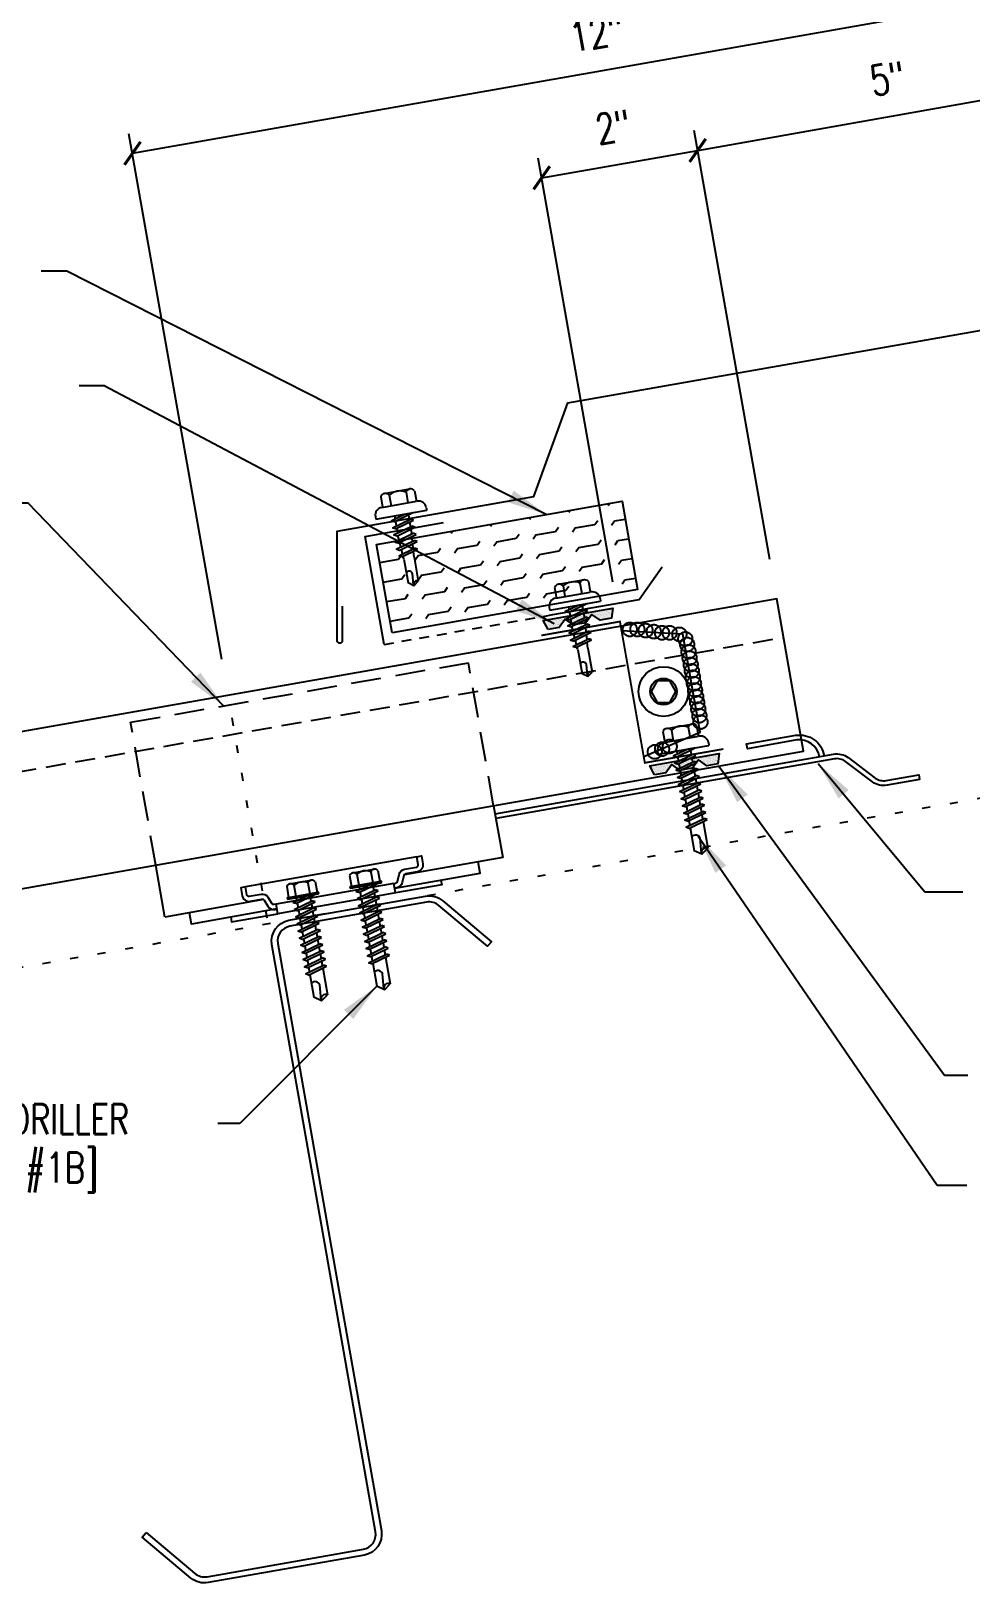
# Model space of a CAD drawing. Header units: inches. Extents: x -1 to 189, y 13 to 99.
# Drawn here: x 8.44 to 20.23, y 13.37 to 32.83 of the extents above; entities that cross this region are included whole.
import ezdxf

# ---------------------------------------------------------------- set-up
doc = ezdxf.new("R2010")
doc.units = ezdxf.units.IN
doc.header["$MEASUREMENT"] = 0
for name, pattern in [('CENTER2', [1.125, 0.75, -0.125, 0.125, -0.125]), ('DASH2', [0.1875, 0.125, -0.0625]), ('DOT', [0.25, 0, -0.25]), ('HIDDEN2', [0.1875, 0.125, -0.0625])]:
    doc.linetypes.add(name, pattern=pattern)
for name, color, linetype in [('clip', 5, 'Continuous'), ('CLO', 3, 'Continuous'), ('DIM', 2, 'Continuous'), ('FASTENER', 9, 'Continuous'), ('PANEL', 11, 'Continuous'), ('PURLIN', 1, 'Continuous'), ('SEALANT', 253, 'CENTER2'), ('STLA', 12, 'Continuous'), ('TAPE', 8, 'Continuous'), ('TEXT', 2, 'Continuous'), ('THERMAL', 251, 'Continuous'), ('TRIM', 6, 'Continuous')]:
    doc.layers.add(name, color=color, linetype=linetype)
doc.styles.add('TEXT1', font='ROMANS.shx', dxfattribs={"width": 0.75, "height": 0.375})
doc.dimstyles.new('DETAIL', dxfattribs={"dimscale": 4, "dimtxt": 0.375, "dimasz": 0.0625, "dimexe": 0.0625, "dimexo": 0.125, "dimgap": 0.0625, "dimtad": 1, "dimdec": 4, "dimzin": 3, "dimdsep": 46, "dimlunit": 4, "dimtxsty": 'TEXT1', "dimblk": 'ARCHTICK', "dimcen": 0.0625, "dimclrd": 7, "dimclre": 7, "dimclrt": 2, "dimadec": 0, "dimazin": 0, "dimtfac": 0.59375, "dimtdec": 4, "dimtmove": 0, "dimatfit": 3, "dimfxl": 0, "dimfrac": 2, "dimtolj": 1, "dimtzin": 3, "dimarcsym": 0})
doc.dimstyles.new('DETAIL$7', dxfattribs={"dimscale": 4, "dimtxt": 0.375, "dimasz": 0.125, "dimexe": 0.0625, "dimexo": 0.125, "dimgap": 0.0625, "dimtad": 1, "dimdec": 4, "dimzin": 3, "dimdsep": 46, "dimlunit": 4, "dimtxsty": 'TEXT1', "dimblk": 'ARCHTICK', "dimcen": 0.0625, "dimclrd": 7, "dimclre": 7, "dimclrt": 2, "dimadec": 0, "dimazin": 0, "dimtfac": 0.59375, "dimtdec": 4, "dimtmove": 0, "dimatfit": 3, "dimfxl": 0, "dimfrac": 2, "dimtolj": 1, "dimtzin": 3, "dimarcsym": 0})

# ---------------------------------------------------------------- blocks, each defined once
blk = doc.blocks.new('_ArchTick')
at = {"color": 0, "linetype": 'ByBlock', "const_width": 0.15}
blk.add_lwpolyline([(-0.5, -0.5), (0.5, 0.5)], dxfattribs=at)
blk = doc.blocks.new('*D17')
at = {"layer": 'DEFPOINTS', "color": 0}
for p in [(21.516, 33.376), (10.919, 24.457), (23.162, 24.046)]:
    blk.add_point(p, dxfattribs=at)
at = {"layer": 'DIM', "color": 7, "lineweight": -2}
for p, q in [((23.075, 24.538), (21.473, 33.622)), ((9.713, 31.295), (21.516, 33.376)), ((10.832, 24.949), (9.669, 31.541))]:
    blk.add_line(p, q, dxfattribs=at)
at = {"layer": 'DIM', "color": 7, "lineweight": -2, "xscale": 0.25, "yscale": 0.25, "zscale": 0.25}
for p, rotation in [((21.516, 33.376), 10), ((9.713, 31.295), 190)]:
    blk.add_blockref('_ArchTick', p, dxfattribs=dict(at, rotation=rotation))
at = {"layer": 'DIM', "color": 2, "insert": (15.532, 32.802), "char_height": 0.375, "attachment_point": 5, "rotation": 10, "style": 'TEXT1'}
blk.add_mtext('\\A1;12"', dxfattribs=at)
blk = doc.blocks.new('*D18')
at = {"layer": 'DEFPOINTS', "color": 0}
for p in [(21.724, 32.201), (17.791, 25.711), (23.162, 24.046)]:
    blk.add_point(p, dxfattribs=at)
at = {"layer": 'DIM', "color": 7, "lineweight": -2}
for p, q in [((23.075, 24.538), (21.68, 32.447)), ((16.8, 31.332), (21.724, 32.201)), ((17.704, 26.203), (16.756, 31.579))]:
    blk.add_line(p, q, dxfattribs=at)
at = {"layer": 'DIM', "color": 7, "lineweight": -2, "xscale": 0.25, "yscale": 0.25, "zscale": 0.25}
for p, rotation in [((21.724, 32.201), 10), ((16.8, 31.332), 190)]:
    blk.add_blockref('_ArchTick', p, dxfattribs=dict(at, rotation=rotation))
at = {"layer": 'DIM', "color": 2, "insert": (19.18, 32.233), "char_height": 0.375, "attachment_point": 5, "rotation": 10, "style": 'TEXT1'}
blk.add_mtext('\\A1;5"', dxfattribs=at)
blk = doc.blocks.new('*X7')
at = {"color": 0}
for p, q in [((-0.434, 0.135), (-0.434, 0.135)), ((-0.434, 0.123), (-0.434, 0.123)), ((-0.422, 0.141), (-0.422, 0.141)), ((-0.422, 0.129), (-0.422, 0.129)), ((-0.422, 0.117), (-0.422, 0.117)), ((-0.422, 0.105), (-0.422, 0.105)), ((-0.422, 0.094), (-0.422, 0.094)), ((-0.422, 0.082), (-0.422, 0.082)), ((-0.41, 0.135), (-0.41, 0.135)), ((-0.41, 0.123), (-0.41, 0.123)), ((-0.41, 0.111), (-0.41, 0.111)), ((-0.41, 0.1), (-0.41, 0.1)), ((-0.41, 0.088), (-0.41, 0.088)), ((-0.41, 0.076), (-0.41, 0.076)), ((-0.41, 0.064), (-0.41, 0.064)), ((-0.41, 0.053), (-0.41, 0.053)), ((-0.41, 0.041), (-0.41, 0.041)), ((-0.398, 0.141), (-0.398, 0.141)), ((-0.398, 0.129), (-0.398, 0.129)), ((-0.398, 0.117), (-0.398, 0.117)), ((-0.398, 0.105), (-0.398, 0.105)), ((-0.398, 0.094), (-0.398, 0.094)), ((-0.398, 0.082), (-0.398, 0.082)), ((-0.398, 0.07), (-0.398, 0.07)), ((-0.398, 0.059), (-0.398, 0.059)), ((-0.398, 0.047), (-0.398, 0.047)), ((-0.398, 0.035), (-0.398, 0.035)), ((-0.398, 0.023), (-0.398, 0.023)), ((-0.387, 0.135), (-0.387, 0.135)), ((-0.387, 0.123), (-0.387, 0.123)), ((-0.387, 0.111), (-0.387, 0.111)), ((-0.387, 0.1), (-0.387, 0.1)), ((-0.387, 0.088), (-0.387, 0.088)), ((-0.387, 0.076), (-0.387, 0.076)), ((-0.387, 0.064), (-0.387, 0.064)), ((-0.387, 0.053), (-0.387, 0.053)), ((-0.387, 0.041), (-0.387, 0.041)), ((-0.387, 0.029), (-0.387, 0.029)), ((-0.375, 0.141), (-0.375, 0.141)), ((-0.375, 0.129), (-0.375, 0.129)), ((-0.375, 0.117), (-0.375, 0.117)), ((-0.375, 0.105), (-0.375, 0.105)), ((-0.375, 0.094), (-0.375, 0.094)), ((-0.375, 0.082), (-0.375, 0.082)), ((-0.375, 0.07), (-0.375, 0.07)), ((-0.375, 0.059), (-0.375, 0.059)), ((-0.375, 0.047), (-0.375, 0.047)), ((-0.375, 0.035), (-0.375, 0.035)), ((-0.375, 0.023), (-0.375, 0.023)), ((-0.363, 0.135), (-0.363, 0.135)), ((-0.363, 0.123), (-0.363, 0.123)), ((-0.363, 0.111), (-0.363, 0.111)), ((-0.363, 0.1), (-0.363, 0.1)), ((-0.363, 0.088), (-0.363, 0.088)), ((-0.363, 0.076), (-0.363, 0.076)), ((-0.363, 0.064), (-0.363, 0.064)), ((-0.363, 0.053), (-0.363, 0.053)), ((-0.363, 0.041), (-0.363, 0.041)), ((-0.363, 0.029), (-0.363, 0.029)), ((-0.352, 0.141), (-0.352, 0.141)), ((-0.352, 0.129), (-0.352, 0.129)), ((-0.352, 0.117), (-0.352, 0.117)), ((-0.352, 0.105), (-0.352, 0.105)), ((-0.352, 0.094), (-0.352, 0.094)), ((-0.352, 0.082), (-0.352, 0.082)), ((-0.352, 0.07), (-0.352, 0.07)), ((-0.352, 0.059), (-0.352, 0.059)), ((-0.352, 0.047), (-0.352, 0.047)), ((-0.352, 0.035), (-0.352, 0.035)), ((-0.352, 0.023), (-0.352, 0.023)), ((-0.34, 0.135), (-0.34, 0.135)), ((-0.34, 0.123), (-0.34, 0.123)), ((-0.34, 0.111), (-0.34, 0.111)), ((-0.34, 0.1), (-0.34, 0.1)), ((-0.34, 0.088), (-0.34, 0.088)), ((-0.34, 0.076), (-0.34, 0.076)), ((-0.34, 0.064), (-0.34, 0.064)), ((-0.34, 0.053), (-0.34, 0.053)), ((-0.34, 0.041), (-0.34, 0.041)), ((-0.34, 0.029), (-0.34, 0.029)), ((-0.328, 0.141), (-0.328, 0.141)), ((-0.328, 0.129), (-0.328, 0.129)), ((-0.328, 0.117), (-0.328, 0.117)), ((-0.328, 0.105), (-0.328, 0.105)), ((-0.328, 0.094), (-0.328, 0.094)), ((-0.328, 0.082), (-0.328, 0.082)), ((-0.328, 0.07), (-0.328, 0.07)), ((-0.328, 0.059), (-0.328, 0.059)), ((-0.328, 0.047), (-0.328, 0.047)), ((-0.328, 0.035), (-0.328, 0.035)), ((-0.328, 0.023), (-0.328, 0.023)), ((-0.316, 0.135), (-0.316, 0.135)), ((-0.316, 0.123), (-0.316, 0.123)), ((-0.316, 0.111), (-0.316, 0.111)), ((-0.316, 0.1), (-0.316, 0.1)), ((-0.316, 0.088), (-0.316, 0.088)), ((-0.316, 0.076), (-0.316, 0.076)), ((-0.316, 0.064), (-0.316, 0.064)), ((-0.316, 0.053), (-0.316, 0.053)), ((-0.316, 0.041), (-0.316, 0.041)), ((-0.316, 0.029), (-0.316, 0.029)), ((-0.305, 0.141), (-0.305, 0.141)), ((-0.305, 0.129), (-0.305, 0.129)), ((-0.305, 0.117), (-0.305, 0.117)), ((-0.305, 0.105), (-0.305, 0.105)), ((-0.305, 0.094), (-0.305, 0.094)), ((-0.305, 0.082), (-0.305, 0.082)), ((-0.305, 0.07), (-0.305, 0.07)), ((-0.305, 0.059), (-0.305, 0.059)), ((-0.305, 0.047), (-0.305, 0.047)), ((-0.305, 0.035), (-0.305, 0.035)), ((-0.305, 0.023), (-0.305, 0.023)), ((-0.293, 0.135), (-0.293, 0.135)), ((-0.293, 0.123), (-0.293, 0.123)), ((-0.293, 0.111), (-0.293, 0.111)), ((-0.293, 0.1), (-0.293, 0.1)), ((-0.293, 0.088), (-0.293, 0.088)), ((-0.293, 0.076), (-0.293, 0.076)), ((-0.293, 0.064), (-0.293, 0.064)), ((-0.293, 0.053), (-0.293, 0.053)), ((-0.293, 0.041), (-0.293, 0.041)), ((-0.293, 0.029), (-0.293, 0.029)), ((-0.281, 0.141), (-0.281, 0.141)), ((-0.281, 0.129), (-0.281, 0.129)), ((-0.281, 0.117), (-0.281, 0.117)), ((-0.281, 0.105), (-0.281, 0.105)), ((-0.281, 0.094), (-0.281, 0.094)), ((-0.281, 0.082), (-0.281, 0.082)), ((-0.281, 0.07), (-0.281, 0.07)), ((-0.281, 0.059), (-0.281, 0.059)), ((-0.281, 0.047), (-0.281, 0.047)), ((-0.281, 0.035), (-0.281, 0.035)), ((-0.281, 0.023), (-0.281, 0.023)), ((-0.27, 0.135), (-0.27, 0.135)), ((-0.27, 0.123), (-0.27, 0.123)), ((-0.27, 0.111), (-0.27, 0.111)), ((-0.27, 0.1), (-0.27, 0.1)), ((-0.27, 0.088), (-0.27, 0.088)), ((-0.27, 0.076), (-0.27, 0.076)), ((-0.27, 0.064), (-0.27, 0.064)), ((-0.27, 0.053), (-0.27, 0.053)), ((-0.27, 0.041), (-0.27, 0.041)), ((-0.27, 0.029), (-0.27, 0.029)), ((-0.258, 0.141), (-0.258, 0.141)), ((-0.258, 0.129), (-0.258, 0.129)), ((-0.258, 0.117), (-0.258, 0.117)), ((-0.258, 0.105), (-0.258, 0.105)), ((-0.258, 0.094), (-0.258, 0.094)), ((-0.258, 0.082), (-0.258, 0.082)), ((-0.258, 0.07), (-0.258, 0.07)), ((-0.258, 0.059), (-0.258, 0.059)), ((-0.258, 0.047), (-0.258, 0.047)), ((-0.258, 0.035), (-0.258, 0.035)), ((-0.258, 0.023), (-0.258, 0.023)), ((-0.246, 0.135), (-0.246, 0.135)), ((-0.246, 0.123), (-0.246, 0.123)), ((-0.246, 0.111), (-0.246, 0.111)), ((-0.246, 0.1), (-0.246, 0.1)), ((-0.246, 0.088), (-0.246, 0.088)), ((-0.246, 0.076), (-0.246, 0.076)), ((-0.246, 0.064), (-0.246, 0.064)), ((-0.246, 0.053), (-0.246, 0.053)), ((-0.246, 0.041), (-0.246, 0.041)), ((-0.234, 0.141), (-0.234, 0.141)), ((-0.234, 0.129), (-0.234, 0.129)), ((-0.234, 0.117), (-0.234, 0.117)), ((-0.234, 0.105), (-0.234, 0.105)), ((-0.234, 0.094), (-0.234, 0.094)), ((-0.234, 0.082), (-0.234, 0.082)), ((-0.234, 0.07), (-0.234, 0.07)), ((-0.234, 0.059), (-0.234, 0.059)), ((-0.234, 0.047), (-0.234, 0.047)), ((-0.223, 0.135), (-0.223, 0.135)), ((-0.223, 0.123), (-0.223, 0.123)), ((-0.223, 0.111), (-0.223, 0.111)), ((-0.223, 0.1), (-0.223, 0.1)), ((-0.223, 0.088), (-0.223, 0.088)), ((-0.223, 0.076), (-0.223, 0.076)), ((-0.223, 0.064), (-0.223, 0.064)), ((-0.211, 0.141), (-0.211, 0.141)), ((-0.211, 0.129), (-0.211, 0.129)), ((-0.211, 0.117), (-0.211, 0.117)), ((-0.211, 0.105), (-0.211, 0.105)), ((-0.211, 0.094), (-0.211, 0.094)), ((-0.211, 0.082), (-0.211, 0.082)), ((-0.211, 0.07), (-0.211, 0.07)), ((-0.199, 0.135), (-0.199, 0.135)), ((-0.199, 0.123), (-0.199, 0.123)), ((-0.199, 0.111), (-0.199, 0.111)), ((-0.199, 0.1), (-0.199, 0.1)), ((-0.199, 0.088), (-0.199, 0.088)), ((-0.188, 0.141), (-0.188, 0.141)), ((-0.188, 0.129), (-0.188, 0.129)), ((-0.188, 0.117), (-0.188, 0.117)), ((-0.188, 0.105), (-0.188, 0.105)), ((-0.188, 0.094), (-0.188, 0.094)), ((-0.176, 0.135), (-0.176, 0.135)), ((-0.176, 0.123), (-0.176, 0.123)), ((-0.176, 0.111), (-0.176, 0.111)), ((-0.164, 0.141), (-0.164, 0.141)), ((-0.164, 0.129), (-0.164, 0.129)), ((-0.164, 0.117), (-0.164, 0.117)), ((-0.164, 0.105), (-0.164, 0.105)), ((-0.152, 0.135), (-0.152, 0.135)), ((-0.152, 0.123), (-0.152, 0.123)), ((-0.152, 0.111), (-0.152, 0.111)), ((-0.152, 0.1), (-0.152, 0.1)), ((-0.141, 0.141), (-0.141, 0.141)), ((-0.141, 0.129), (-0.141, 0.129)), ((-0.141, 0.117), (-0.141, 0.117)), ((-0.141, 0.105), (-0.141, 0.105)), ((-0.141, 0.094), (-0.141, 0.094)), ((-0.141, 0.082), (-0.141, 0.082)), ((-0.129, 0.135), (-0.129, 0.135)), ((-0.129, 0.123), (-0.129, 0.123)), ((-0.129, 0.111), (-0.129, 0.111)), ((-0.129, 0.1), (-0.129, 0.1)), ((-0.129, 0.088), (-0.129, 0.088)), ((-0.129, 0.076), (-0.129, 0.076)), ((-0.117, 0.141), (-0.117, 0.141)), ((-0.117, 0.129), (-0.117, 0.129)), ((-0.117, 0.117), (-0.117, 0.117)), ((-0.117, 0.105), (-0.117, 0.105)), ((-0.117, 0.094), (-0.117, 0.094)), ((-0.117, 0.082), (-0.117, 0.082)), ((-0.117, 0.07), (-0.117, 0.07)), ((-0.117, 0.059), (-0.117, 0.059)), ((-0.105, 0.135), (-0.105, 0.135)), ((-0.105, 0.123), (-0.105, 0.123)), ((-0.105, 0.111), (-0.105, 0.111)), ((-0.105, 0.1), (-0.105, 0.1)), ((-0.105, 0.088), (-0.105, 0.088)), ((-0.105, 0.076), (-0.105, 0.076)), ((-0.105, 0.064), (-0.105, 0.064)), ((-0.105, 0.053), (-0.105, 0.053)), ((-0.094, 0.141), (-0.094, 0.141)), ((-0.094, 0.129), (-0.094, 0.129)), ((-0.094, 0.117), (-0.094, 0.117)), ((-0.094, 0.105), (-0.094, 0.105)), ((-0.094, 0.094), (-0.094, 0.094)), ((-0.094, 0.082), (-0.094, 0.082)), ((-0.094, 0.07), (-0.094, 0.07)), ((-0.094, 0.059), (-0.094, 0.059)), ((-0.094, 0.047), (-0.094, 0.047)), ((-0.094, 0.035), (-0.094, 0.035)), ((-0.082, 0.135), (-0.082, 0.135)), ((-0.082, 0.123), (-0.082, 0.123)), ((-0.082, 0.111), (-0.082, 0.111)), ((-0.082, 0.1), (-0.082, 0.1)), ((-0.082, 0.088), (-0.082, 0.088)), ((-0.082, 0.076), (-0.082, 0.076)), ((-0.082, 0.064), (-0.082, 0.064)), ((-0.082, 0.053), (-0.082, 0.053)), ((-0.082, 0.041), (-0.082, 0.041)), ((-0.082, 0.029), (-0.082, 0.029)), ((-0.07, 0.141), (-0.07, 0.141)), ((-0.07, 0.129), (-0.07, 0.129)), ((-0.07, 0.117), (-0.07, 0.117)), ((-0.07, 0.105), (-0.07, 0.105)), ((-0.07, 0.094), (-0.07, 0.094)), ((-0.07, 0.082), (-0.07, 0.082)), ((-0.07, 0.07), (-0.07, 0.07)), ((-0.07, 0.059), (-0.07, 0.059)), ((-0.07, 0.047), (-0.07, 0.047)), ((-0.07, 0.035), (-0.07, 0.035)), ((-0.07, 0.023), (-0.07, 0.023)), ((-0.059, 0.135), (-0.059, 0.135)), ((-0.059, 0.123), (-0.059, 0.123)), ((-0.059, 0.111), (-0.059, 0.111)), ((-0.059, 0.1), (-0.059, 0.1)), ((-0.059, 0.088), (-0.059, 0.088)), ((-0.059, 0.076), (-0.059, 0.076)), ((-0.059, 0.064), (-0.059, 0.064)), ((-0.059, 0.053), (-0.059, 0.053)), ((-0.059, 0.041), (-0.059, 0.041)), ((-0.059, 0.029), (-0.059, 0.029)), ((-0.047, 0.141), (-0.047, 0.141)), ((-0.047, 0.129), (-0.047, 0.129)), ((-0.047, 0.117), (-0.047, 0.117)), ((-0.047, 0.105), (-0.047, 0.105)), ((-0.047, 0.094), (-0.047, 0.094)), ((-0.047, 0.082), (-0.047, 0.082)), ((-0.047, 0.07), (-0.047, 0.07)), ((-0.047, 0.059), (-0.047, 0.059)), ((-0.047, 0.047), (-0.047, 0.047)), ((-0.047, 0.035), (-0.047, 0.035)), ((-0.047, 0.023), (-0.047, 0.023)), ((-0.035, 0.135), (-0.035, 0.135)), ((-0.035, 0.123), (-0.035, 0.123)), ((-0.035, 0.111), (-0.035, 0.111)), ((-0.035, 0.1), (-0.035, 0.1)), ((-0.035, 0.088), (-0.035, 0.088)), ((-0.035, 0.076), (-0.035, 0.076)), ((-0.035, 0.064), (-0.035, 0.064)), ((-0.035, 0.053), (-0.035, 0.053)), ((-0.035, 0.041), (-0.035, 0.041)), ((-0.035, 0.029), (-0.035, 0.029)), ((-0.023, 0.141), (-0.023, 0.141)), ((-0.023, 0.129), (-0.023, 0.129)), ((-0.023, 0.117), (-0.023, 0.117)), ((-0.023, 0.105), (-0.023, 0.105)), ((-0.023, 0.094), (-0.023, 0.094)), ((-0.023, 0.082), (-0.023, 0.082)), ((-0.023, 0.07), (-0.023, 0.07)), ((-0.023, 0.059), (-0.023, 0.059)), ((-0.023, 0.047), (-0.023, 0.047)), ((-0.023, 0.035), (-0.023, 0.035)), ((-0.023, 0.023), (-0.023, 0.023)), ((-0.012, 0.135), (-0.012, 0.135)), ((-0.012, 0.123), (-0.012, 0.123)), ((-0.012, 0.111), (-0.012, 0.111)), ((-0.012, 0.1), (-0.012, 0.1)), ((-0.012, 0.088), (-0.012, 0.088)), ((-0.012, 0.076), (-0.012, 0.076)), ((-0.012, 0.064), (-0.012, 0.064)), ((-0.012, 0.053), (-0.012, 0.053)), ((-0.012, 0.041), (-0.012, 0.041)), ((-0.012, 0.029), (-0.012, 0.029)), ((0, 0.141), (0, 0.141)), ((0, 0.129), (0, 0.129)), ((0, 0.117), (0, 0.117)), ((0, 0.105), (0, 0.105)), ((0, 0.094), (0, 0.094)), ((0, 0.082), (0, 0.082)), ((0, 0.07), (0, 0.07)), ((0, 0.059), (0, 0.059)), ((0, 0.047), (0, 0.047)), ((0, 0.035), (0, 0.035)), ((0, 0.023), (0, 0.023)), ((0.012, 0.135), (0.012, 0.135)), ((0.012, 0.123), (0.012, 0.123)), ((0.012, 0.111), (0.012, 0.111)), ((0.012, 0.1), (0.012, 0.1)), ((0.012, 0.088), (0.012, 0.088)), ((0.012, 0.076), (0.012, 0.076)), ((0.012, 0.064), (0.012, 0.064)), ((0.012, 0.053), (0.012, 0.053)), ((0.012, 0.041), (0.012, 0.041)), ((0.012, 0.029), (0.012, 0.029)), ((0.023, 0.141), (0.023, 0.141)), ((0.023, 0.129), (0.023, 0.129)), ((0.023, 0.117), (0.023, 0.117)), ((0.023, 0.105), (0.023, 0.105)), ((0.023, 0.094), (0.023, 0.094)), ((0.023, 0.082), (0.023, 0.082)), ((0.023, 0.07), (0.023, 0.07)), ((0.023, 0.059), (0.023, 0.059)), ((0.023, 0.047), (0.023, 0.047)), ((0.023, 0.035), (0.023, 0.035)), ((0.023, 0.023), (0.023, 0.023)), ((0.035, 0.135), (0.035, 0.135)), ((0.035, 0.123), (0.035, 0.123)), ((0.035, 0.111), (0.035, 0.111)), ((0.035, 0.1), (0.035, 0.1)), ((0.035, 0.088), (0.035, 0.088)), ((0.035, 0.076), (0.035, 0.076)), ((0.035, 0.064), (0.035, 0.064)), ((0.035, 0.053), (0.035, 0.053)), ((0.035, 0.041), (0.035, 0.041)), ((0.035, 0.029), (0.035, 0.029)), ((0.047, 0.141), (0.047, 0.141)), ((0.047, 0.129), (0.047, 0.129)), ((0.047, 0.117), (0.047, 0.117)), ((0.047, 0.105), (0.047, 0.105)), ((0.047, 0.094), (0.047, 0.094)), ((0.047, 0.082), (0.047, 0.082)), ((0.047, 0.07), (0.047, 0.07)), ((0.047, 0.059), (0.047, 0.059)), ((0.047, 0.047), (0.047, 0.047)), ((0.047, 0.035), (0.047, 0.035)), ((0.047, 0.023), (0.047, 0.023)), ((0.059, 0.135), (0.059, 0.135)), ((0.059, 0.123), (0.059, 0.123)), ((0.059, 0.111), (0.059, 0.111)), ((0.059, 0.1), (0.059, 0.1)), ((0.059, 0.088), (0.059, 0.088)), ((0.059, 0.076), (0.059, 0.076)), ((0.059, 0.064), (0.059, 0.064)), ((0.059, 0.053), (0.059, 0.053)), ((0.059, 0.041), (0.059, 0.041)), ((0.059, 0.029), (0.059, 0.029)), ((0.07, 0.141), (0.07, 0.141)), ((0.07, 0.129), (0.07, 0.129)), ((0.07, 0.117), (0.07, 0.117)), ((0.07, 0.105), (0.07, 0.105)), ((0.07, 0.094), (0.07, 0.094)), ((0.07, 0.082), (0.07, 0.082)), ((0.07, 0.07), (0.07, 0.07)), ((0.07, 0.059), (0.07, 0.059)), ((0.07, 0.047), (0.07, 0.047)), ((0.07, 0.035), (0.07, 0.035)), ((0.07, 0.023), (0.07, 0.023)), ((0.082, 0.135), (0.082, 0.135)), ((0.082, 0.123), (0.082, 0.123)), ((0.082, 0.111), (0.082, 0.111)), ((0.082, 0.1), (0.082, 0.1)), ((0.082, 0.088), (0.082, 0.088)), ((0.082, 0.076), (0.082, 0.076)), ((0.082, 0.064), (0.082, 0.064)), ((0.082, 0.053), (0.082, 0.053)), ((0.082, 0.041), (0.082, 0.041)), ((0.082, 0.029), (0.082, 0.029)), ((0.094, 0.141), (0.094, 0.141)), ((0.094, 0.129), (0.094, 0.129)), ((0.094, 0.117), (0.094, 0.117)), ((0.094, 0.105), (0.094, 0.105)), ((0.094, 0.094), (0.094, 0.094)), ((0.094, 0.082), (0.094, 0.082)), ((0.094, 0.07), (0.094, 0.07)), ((0.094, 0.059), (0.094, 0.059)), ((0.094, 0.047), (0.094, 0.047)), ((0.094, 0.035), (0.094, 0.035)), ((0.105, 0.135), (0.105, 0.135)), ((0.105, 0.123), (0.105, 0.123)), ((0.105, 0.111), (0.105, 0.111)), ((0.105, 0.1), (0.105, 0.1)), ((0.105, 0.088), (0.105, 0.088)), ((0.105, 0.076), (0.105, 0.076)), ((0.105, 0.064), (0.105, 0.064)), ((0.105, 0.053), (0.105, 0.053)), ((0.117, 0.141), (0.117, 0.141)), ((0.117, 0.129), (0.117, 0.129)), ((0.117, 0.117), (0.117, 0.117)), ((0.117, 0.105), (0.117, 0.105)), ((0.117, 0.094), (0.117, 0.094)), ((0.117, 0.082), (0.117, 0.082)), ((0.117, 0.07), (0.117, 0.07)), ((0.117, 0.059), (0.117, 0.059)), ((0.129, 0.135), (0.129, 0.135)), ((0.129, 0.123), (0.129, 0.123)), ((0.129, 0.111), (0.129, 0.111)), ((0.129, 0.1), (0.129, 0.1)), ((0.129, 0.088), (0.129, 0.088)), ((0.129, 0.076), (0.129, 0.076)), ((0.141, 0.141), (0.141, 0.141)), ((0.141, 0.129), (0.141, 0.129)), ((0.141, 0.117), (0.141, 0.117)), ((0.141, 0.105), (0.141, 0.105)), ((0.141, 0.094), (0.141, 0.094)), ((0.141, 0.082), (0.141, 0.082)), ((0.152, 0.135), (0.152, 0.135)), ((0.152, 0.123), (0.152, 0.123)), ((0.152, 0.111), (0.152, 0.111)), ((0.152, 0.1), (0.152, 0.1)), ((0.164, 0.141), (0.164, 0.141)), ((0.164, 0.129), (0.164, 0.129)), ((0.164, 0.117), (0.164, 0.117)), ((0.164, 0.105), (0.164, 0.105)), ((0.176, 0.135), (0.176, 0.135)), ((0.176, 0.123), (0.176, 0.123)), ((0.176, 0.111), (0.176, 0.111)), ((0.188, 0.141), (0.188, 0.141)), ((0.188, 0.129), (0.188, 0.129)), ((0.188, 0.117), (0.188, 0.117)), ((0.188, 0.105), (0.188, 0.105)), ((0.188, 0.094), (0.188, 0.094)), ((0.199, 0.135), (0.199, 0.135)), ((0.199, 0.123), (0.199, 0.123)), ((0.199, 0.111), (0.199, 0.111)), ((0.199, 0.1), (0.199, 0.1)), ((0.199, 0.088), (0.199, 0.088)), ((0.211, 0.141), (0.211, 0.141)), ((0.211, 0.129), (0.211, 0.129)), ((0.211, 0.117), (0.211, 0.117)), ((0.211, 0.105), (0.211, 0.105)), ((0.211, 0.094), (0.211, 0.094)), ((0.211, 0.082), (0.211, 0.082)), ((0.211, 0.07), (0.211, 0.07)), ((0.223, 0.135), (0.223, 0.135)), ((0.223, 0.123), (0.223, 0.123)), ((0.223, 0.111), (0.223, 0.111)), ((0.223, 0.1), (0.223, 0.1)), ((0.223, 0.088), (0.223, 0.088)), ((0.223, 0.076), (0.223, 0.076)), ((0.223, 0.064), (0.223, 0.064)), ((0.234, 0.141), (0.234, 0.141)), ((0.234, 0.129), (0.234, 0.129)), ((0.234, 0.117), (0.234, 0.117)), ((0.234, 0.105), (0.234, 0.105)), ((0.234, 0.094), (0.234, 0.094)), ((0.234, 0.082), (0.234, 0.082)), ((0.234, 0.07), (0.234, 0.07)), ((0.234, 0.059), (0.234, 0.059)), ((0.234, 0.047), (0.234, 0.047)), ((0.246, 0.135), (0.246, 0.135)), ((0.246, 0.123), (0.246, 0.123)), ((0.246, 0.111), (0.246, 0.111)), ((0.246, 0.1), (0.246, 0.1)), ((0.246, 0.088), (0.246, 0.088)), ((0.246, 0.076), (0.246, 0.076)), ((0.246, 0.064), (0.246, 0.064)), ((0.246, 0.053), (0.246, 0.053)), ((0.246, 0.041), (0.246, 0.041)), ((0.258, 0.141), (0.258, 0.141)), ((0.258, 0.129), (0.258, 0.129)), ((0.258, 0.117), (0.258, 0.117)), ((0.258, 0.105), (0.258, 0.105)), ((0.258, 0.094), (0.258, 0.094)), ((0.258, 0.082), (0.258, 0.082)), ((0.258, 0.07), (0.258, 0.07)), ((0.258, 0.059), (0.258, 0.059)), ((0.258, 0.047), (0.258, 0.047)), ((0.258, 0.035), (0.258, 0.035)), ((0.258, 0.023), (0.258, 0.023)), ((0.27, 0.135), (0.27, 0.135)), ((0.27, 0.123), (0.27, 0.123)), ((0.27, 0.111), (0.27, 0.111)), ((0.27, 0.1), (0.27, 0.1)), ((0.27, 0.088), (0.27, 0.088)), ((0.27, 0.076), (0.27, 0.076)), ((0.27, 0.064), (0.27, 0.064)), ((0.27, 0.053), (0.27, 0.053)), ((0.27, 0.041), (0.27, 0.041)), ((0.27, 0.029), (0.27, 0.029)), ((0.281, 0.141), (0.281, 0.141)), ((0.281, 0.129), (0.281, 0.129)), ((0.281, 0.117), (0.281, 0.117)), ((0.281, 0.105), (0.281, 0.105)), ((0.281, 0.094), (0.281, 0.094)), ((0.281, 0.082), (0.281, 0.082)), ((0.281, 0.07), (0.281, 0.07)), ((0.281, 0.059), (0.281, 0.059)), ((0.281, 0.047), (0.281, 0.047)), ((0.281, 0.035), (0.281, 0.035)), ((0.281, 0.023), (0.281, 0.023)), ((0.293, 0.135), (0.293, 0.135)), ((0.293, 0.123), (0.293, 0.123)), ((0.293, 0.111), (0.293, 0.111)), ((0.293, 0.1), (0.293, 0.1)), ((0.293, 0.088), (0.293, 0.088)), ((0.293, 0.076), (0.293, 0.076)), ((0.293, 0.064), (0.293, 0.064)), ((0.293, 0.053), (0.293, 0.053)), ((0.293, 0.041), (0.293, 0.041)), ((0.293, 0.029), (0.293, 0.029)), ((0.305, 0.141), (0.305, 0.141)), ((0.305, 0.129), (0.305, 0.129)), ((0.305, 0.117), (0.305, 0.117)), ((0.305, 0.105), (0.305, 0.105)), ((0.305, 0.094), (0.305, 0.094)), ((0.305, 0.082), (0.305, 0.082)), ((0.305, 0.07), (0.305, 0.07)), ((0.305, 0.059), (0.305, 0.059)), ((0.305, 0.047), (0.305, 0.047)), ((0.305, 0.035), (0.305, 0.035)), ((0.305, 0.023), (0.305, 0.023)), ((0.316, 0.135), (0.316, 0.135)), ((0.316, 0.123), (0.316, 0.123)), ((0.316, 0.111), (0.316, 0.111)), ((0.316, 0.1), (0.316, 0.1)), ((0.316, 0.088), (0.316, 0.088)), ((0.316, 0.076), (0.316, 0.076)), ((0.316, 0.064), (0.316, 0.064)), ((0.316, 0.053), (0.316, 0.053)), ((0.316, 0.041), (0.316, 0.041)), ((0.316, 0.029), (0.316, 0.029)), ((0.328, 0.141), (0.328, 0.141)), ((0.328, 0.129), (0.328, 0.129)), ((0.328, 0.117), (0.328, 0.117)), ((0.328, 0.105), (0.328, 0.105)), ((0.328, 0.094), (0.328, 0.094)), ((0.328, 0.082), (0.328, 0.082)), ((0.328, 0.07), (0.328, 0.07)), ((0.328, 0.059), (0.328, 0.059)), ((0.328, 0.047), (0.328, 0.047)), ((0.328, 0.035), (0.328, 0.035)), ((0.328, 0.023), (0.328, 0.023)), ((0.34, 0.135), (0.34, 0.135)), ((0.34, 0.123), (0.34, 0.123)), ((0.34, 0.111), (0.34, 0.111)), ((0.34, 0.1), (0.34, 0.1)), ((0.34, 0.088), (0.34, 0.088)), ((0.34, 0.076), (0.34, 0.076)), ((0.34, 0.064), (0.34, 0.064)), ((0.34, 0.053), (0.34, 0.053)), ((0.34, 0.041), (0.34, 0.041)), ((0.34, 0.029), (0.34, 0.029)), ((0.352, 0.141), (0.352, 0.141)), ((0.352, 0.129), (0.352, 0.129)), ((0.352, 0.117), (0.352, 0.117)), ((0.352, 0.105), (0.352, 0.105)), ((0.352, 0.094), (0.352, 0.094)), ((0.352, 0.082), (0.352, 0.082)), ((0.352, 0.07), (0.352, 0.07)), ((0.352, 0.059), (0.352, 0.059)), ((0.352, 0.047), (0.352, 0.047)), ((0.352, 0.035), (0.352, 0.035)), ((0.352, 0.023), (0.352, 0.023)), ((0.363, 0.135), (0.363, 0.135)), ((0.363, 0.123), (0.363, 0.123)), ((0.363, 0.111), (0.363, 0.111)), ((0.363, 0.1), (0.363, 0.1)), ((0.363, 0.088), (0.363, 0.088)), ((0.363, 0.076), (0.363, 0.076)), ((0.363, 0.064), (0.363, 0.064)), ((0.363, 0.053), (0.363, 0.053)), ((0.363, 0.041), (0.363, 0.041)), ((0.363, 0.029), (0.363, 0.029)), ((0.375, 0.141), (0.375, 0.141)), ((0.375, 0.129), (0.375, 0.129)), ((0.375, 0.117), (0.375, 0.117)), ((0.375, 0.105), (0.375, 0.105)), ((0.375, 0.094), (0.375, 0.094)), ((0.375, 0.082), (0.375, 0.082)), ((0.375, 0.07), (0.375, 0.07)), ((0.375, 0.059), (0.375, 0.059)), ((0.375, 0.047), (0.375, 0.047)), ((0.375, 0.035), (0.375, 0.035)), ((0.375, 0.023), (0.375, 0.023)), ((0.387, 0.135), (0.387, 0.135)), ((0.387, 0.123), (0.387, 0.123)), ((0.387, 0.111), (0.387, 0.111)), ((0.387, 0.1), (0.387, 0.1)), ((0.387, 0.088), (0.387, 0.088)), ((0.387, 0.076), (0.387, 0.076)), ((0.387, 0.064), (0.387, 0.064)), ((0.387, 0.053), (0.387, 0.053)), ((0.387, 0.041), (0.387, 0.041)), ((0.387, 0.029), (0.387, 0.029)), ((0.398, 0.141), (0.398, 0.141)), ((0.398, 0.129), (0.398, 0.129)), ((0.398, 0.117), (0.398, 0.117)), ((0.398, 0.105), (0.398, 0.105)), ((0.398, 0.094), (0.398, 0.094)), ((0.398, 0.082), (0.398, 0.082)), ((0.398, 0.07), (0.398, 0.07)), ((0.398, 0.059), (0.398, 0.059)), ((0.398, 0.047), (0.398, 0.047)), ((0.398, 0.035), (0.398, 0.035)), ((0.398, 0.023), (0.398, 0.023)), ((0.41, 0.135), (0.41, 0.135)), ((0.41, 0.123), (0.41, 0.123)), ((0.41, 0.111), (0.41, 0.111)), ((0.41, 0.1), (0.41, 0.1)), ((0.41, 0.088), (0.41, 0.088)), ((0.41, 0.076), (0.41, 0.076)), ((0.41, 0.064), (0.41, 0.064)), ((0.41, 0.053), (0.41, 0.053)), ((0.41, 0.041), (0.41, 0.041)), ((0.422, 0.141), (0.422, 0.141)), ((0.422, 0.129), (0.422, 0.129)), ((0.422, 0.117), (0.422, 0.117)), ((0.422, 0.105), (0.422, 0.105)), ((0.422, 0.094), (0.422, 0.094)), ((0.422, 0.082), (0.422, 0.082)), ((0.434, 0.135), (0.434, 0.135)), ((0.434, 0.123), (0.434, 0.123))]:
    blk.add_line(p, q, dxfattribs=at)
blk = doc.blocks.new('MB_DBTAP')
at = {"layer": 'TAPE', "color": 9}
blk.add_lwpolyline([(-0.403, 0.018), (-0.442, 0.141), (0.442, 0.141), (0.403, 0.018), (0.26, 0.018), (0.17, 0.109), (0.079, 0.018), (0, 0.018), (-0.079, 0.018), (-0.17, 0.109), (-0.26, 0.018)], close=True, dxfattribs=at)
at = {"layer": 'TAPE', "color": 251}
blk.add_blockref('*X7', (0, 0), dxfattribs=at)
blk = doc.blocks.new('MB_516W')
blk.add_lwpolyline([(-0.078, 0.135), (-0.156, 0), (-0.078, -0.135), (0.078, -0.135), (0.156, 0), (0.078, 0.135)], close=True)
for radius in [0.312, 0.166]:
    blk.add_circle((0, 0), radius)
blk = doc.blocks.new('A$C23AA14D5')
at = {"layer": 'CLO', "const_width": 0.0239}
blk.add_lwpolyline([(2.284, 0.187), (1.299, 0.014), (0.987, 1.785), (0.002, 1.611)], dxfattribs=at)
at = {"layer": 'CLO'}
blk.add_lwpolyline([(1.285, 0.094), (1.993, 0.397), (1.776, 1.628), (1.007, 1.67)], dxfattribs=at)
blk = doc.blocks.new('*D19')
at = {"layer": 'DEFPOINTS', "color": 0}
for p in [(16.8, 31.332), (17.791, 25.711), (15.825, 25.426)]:
    blk.add_point(p, dxfattribs=at)
at = {"layer": 'DIM', "color": 7, "lineweight": -2}
for p, q in [((17.704, 26.203), (16.756, 31.579)), ((14.844, 30.988), (16.8, 31.332)), ((15.738, 25.918), (14.801, 31.234))]:
    blk.add_line(p, q, dxfattribs=at)
at = {"layer": 'DIM', "color": 7, "lineweight": -2, "xscale": 0.25, "yscale": 0.25, "zscale": 0.25}
for p, rotation in [((16.8, 31.332), 10), ((14.844, 30.988), 190)]:
    blk.add_blockref('_ArchTick', p, dxfattribs=dict(at, rotation=rotation))
at = {"layer": 'DIM', "color": 2, "insert": (15.74, 31.626), "char_height": 0.375, "attachment_point": 5, "rotation": 10, "style": 'TEXT1'}
blk.add_mtext('\\A1;2"', dxfattribs=at)
blk = doc.blocks.new('fz5')
at = {"layer": 'FASTENER'}
for p, q in [((-0.217, 0.305), (-0.217, 0.171)), ((-0.163, 0.337), (0.159, 0.337)), ((-0.108, 0.305), (-0.108, 0.171)), ((0.105, 0.305), (0.105, 0.171)), ((0.214, 0.305), (0.214, 0.171)), ((-0.326, 0.071), (-0.326, 0.037)), ((-0.326, 0.037), (0.322, 0.037)), ((-0.226, 0.171), (0.214, 0.171)), ((-0.141, -0.014), (0.037, 0.037)), ((-0.105, -0.034), (0.137, 0.035)), ((-0.088, 0.037), (-0.088, 0.001)), ((-0.088, 0.037), (0.085, 0.037)), ((0.085, 0.037), (0.134, 0.037)), ((0.085, 0.02), (0.085, -0.041)), ((0.137, 0.035), (0.134, 0.037)), ((0.322, 0.071), (0.322, 0.037)), ((-0.105, -0.034), (-0.141, -0.014)), ((-0.141, -0.105), (0.102, -0.036)), ((-0.105, -0.125), (-0.141, -0.105)), ((-0.141, -0.196), (0.102, -0.127)), ((-0.105, -0.125), (0.137, -0.056)), ((-0.105, -0.216), (0.137, -0.147)), ((-0.088, -0.029), (-0.088, -0.09)), ((-0.088, -0.12), (-0.088, -0.181)), ((0.085, -0.071), (0.085, -0.131)), ((0.085, -0.162), (0.085, -0.211)), ((0.137, -0.056), (0.102, -0.036)), ((0.137, -0.147), (0.102, -0.127)), ((-0.105, -0.216), (-0.141, -0.196)), ((-0.141, -0.287), (0.102, -0.217)), ((-0.105, -0.307), (-0.141, -0.287)), ((-0.141, -0.378), (0.102, -0.308)), ((-0.105, -0.398), (-0.141, -0.378)), ((-0.105, -0.307), (0.137, -0.238)), ((-0.105, -0.398), (0.137, -0.328)), ((-0.084, -0.27), (-0.088, -0.211)), ((-0.078, -0.36), (-0.082, -0.3)), ((0.071, -0.408), (0.075, -0.346)), ((0.077, -0.315), (0.082, -0.253)), ((0.084, -0.223), (0.085, -0.211)), ((0.137, -0.238), (0.102, -0.217)), ((0.137, -0.328), (0.102, -0.308)), ((-0.122, -0.463), (0.089, -0.403)), ((-0.086, -0.483), (-0.122, -0.463)), ((-0.086, -0.483), (0.124, -0.423)), ((-0.071, -0.449), (-0.075, -0.389)), ((-0.066, -0.516), (-0.069, -0.478)), ((-0.066, -0.516), (-0.066, -0.82)), ((0.063, -0.515), (0.068, -0.439)), ((0.063, -0.516), (0.063, -0.82)), ((0.124, -0.423), (0.089, -0.403)), ((-0.003, -0.854), (0.009, -0.714)), ((-0.002, -0.866), (-0.066, -0.82)), ((-0.002, -0.866), (0.063, -0.82))]:
    blk.add_line(p, q, dxfattribs=at)
for centre, radius, start, end in [((-0.163, 0.274), 0.0628, 29.8754, 150.1246), ((-0.002, 0.141), 0.196, 56.9974, 123.0026), ((0.159, 0.274), 0.0628, 29.8754, 150.1246), ((-0.226, 0.071), 0.1, 90, 180), ((0.222, 0.071), 0.1, 0, 90), ((0.073, -0.516), 0.01, 175.9484, 180), ((-0.036, -0.723), 0.0461, 11.1445, 130.906), ((0.039, -0.855), 0.0422, 55.4585, 194.8454)]:
    blk.add_arc(centre, radius, start, end, dxfattribs=at)
blk = doc.blocks.new('sd21')
at = {"layer": 'FASTENER'}
for p, q in [((-0.135, 0.22), (0.135, 0.22)), ((-0.193, 0.055), (0.193, 0.055)), ((-0.193, 0.037), (0.193, 0.037)), ((-0.181, 0.194), (-0.181, 0.055)), ((-0.181, 0.055), (0.181, 0.055)), ((-0.139, -0.016), (0.046, 0.037)), ((-0.104, -0.036), (0.139, 0.033)), ((-0.089, 0.194), (-0.089, 0.055)), ((-0.086, 0.037), (0.086, 0.037)), ((-0.086, 0.037), (-0.086, -0.001)), ((0.086, 0.037), (0.133, 0.037)), ((0.086, 0.018), (0.086, -0.042)), ((0.089, 0.194), (0.089, 0.055)), ((0.139, 0.033), (0.133, 0.037)), ((0.181, 0.194), (0.181, 0.055)), ((-0.104, -0.036), (-0.139, -0.016)), ((-0.139, -0.107), (0.104, -0.038)), ((-0.104, -0.127), (-0.139, -0.107)), ((-0.139, -0.198), (0.104, -0.128)), ((-0.104, -0.127), (0.139, -0.058)), ((-0.104, -0.218), (0.139, -0.149)), ((-0.086, -0.031), (-0.086, -0.092)), ((-0.086, -0.122), (-0.086, -0.183)), ((0.086, -0.073), (0.086, -0.133)), ((0.086, -0.164), (0.086, -0.224)), ((0.139, -0.058), (0.104, -0.038)), ((0.139, -0.149), (0.104, -0.128)), ((-0.104, -0.218), (-0.139, -0.198)), ((-0.139, -0.289), (0.104, -0.219)), ((-0.104, -0.309), (-0.139, -0.289)), ((-0.139, -0.38), (0.104, -0.31)), ((-0.104, -0.4), (-0.139, -0.38)), ((-0.104, -0.309), (0.139, -0.239)), ((-0.104, -0.4), (0.139, -0.33)), ((-0.086, -0.213), (-0.086, -0.274)), ((-0.086, -0.304), (-0.086, -0.364)), ((0.086, -0.255), (0.086, -0.315)), ((0.086, -0.345), (0.086, -0.406)), ((0.139, -0.239), (0.104, -0.219)), ((0.139, -0.33), (0.104, -0.31)), ((-0.139, -0.47), (0.104, -0.401)), ((-0.104, -0.491), (-0.139, -0.47)), ((-0.139, -0.561), (0.104, -0.492)), ((-0.104, -0.581), (-0.139, -0.561)), ((-0.139, -0.652), (0.104, -0.583)), ((-0.104, -0.491), (0.139, -0.421)), ((-0.104, -0.581), (0.139, -0.512)), ((-0.086, -0.395), (-0.086, -0.455)), ((-0.086, -0.486), (-0.086, -0.546)), ((-0.086, -0.577), (-0.086, -0.637)), ((0.086, -0.436), (0.086, -0.497)), ((0.086, -0.527), (0.086, -0.588)), ((0.139, -0.421), (0.104, -0.401)), ((0.139, -0.512), (0.104, -0.492)), ((0.139, -0.603), (0.104, -0.583)), ((-0.104, -0.672), (-0.139, -0.652)), ((-0.139, -0.743), (0.104, -0.674)), ((-0.104, -0.763), (-0.139, -0.743)), ((-0.139, -0.834), (0.104, -0.765)), ((-0.104, -0.672), (0.139, -0.603)), ((-0.104, -0.763), (0.139, -0.694)), ((-0.086, -0.667), (-0.086, -0.728)), ((-0.086, -0.758), (-0.086, -0.819)), ((0.086, -0.618), (0.086, -0.679)), ((0.086, -0.709), (0.086, -0.77)), ((0.139, -0.694), (0.104, -0.674)), ((0.139, -0.785), (0.104, -0.765)), ((-0.104, -0.854), (-0.139, -0.834)), ((-0.139, -0.925), (0.104, -0.856)), ((-0.104, -0.945), (-0.139, -0.925)), ((-0.104, -0.854), (0.139, -0.785)), ((-0.104, -0.945), (0.139, -0.876)), ((-0.086, -0.849), (-0.086, -0.91)), ((-0.086, -0.94), (-0.086, -1.232)), ((0.086, -0.8), (0.086, -0.861)), ((0.086, -0.891), (0.086, -1.232)), ((0.139, -0.876), (0.104, -0.856)), ((-0.002, -1.277), (0.014, -1.091)), ((0, -1.293), (-0.086, -1.232)), ((0, -1.293), (0.086, -1.232))]:
    blk.add_line(p, q, dxfattribs=at)
for centre, radius, start, end in [((-0.135, 0.168), 0.0527, 29.8754, 150.1246), ((0, 0.056), 0.164, 56.9974, 123.0026), ((0.135, 0.168), 0.0527, 29.8754, 150.1246), ((-0.193, 0.046), 0.00894, 90, 270), ((0.193, 0.046), 0.00894, 270, 90), ((-0.046, -1.102), 0.0615, 11.1445, 130.906), ((0.054, -1.278), 0.0563, 55.4585, 194.8454)]:
    blk.add_arc(centre, radius, start, end, dxfattribs=at)
blk = doc.blocks.new('A$C612A22A5')
at = {"layer": 'clip'}
for points in [[(-1.376, 0.083), (-1.376, 0.023), (-0.789, 0.023), (-0.789, 0.143), (-0.814, 0.143, -0.303371), (-0.838, 0.159), (-0.873, 0.244, 0.30332), (-0.953, 0.297), (-1.103, 0.297, -0.41421), (-1.129, 0.323), (-1.129, 0.423), (-1.189, 0.423), (-1.189, 0.323, 0.414221), (-1.103, 0.237), (-0.953, 0.237, -0.303367), (-0.929, 0.221), (-0.894, 0.136, 0.30332), (-0.814, 0.083), (-0.789, 0.083), (-1.876, 0.083), (-1.876, 0.227)], [(1.299, 0.083), (1.299, 0.023), (0.711, 0.023), (0.711, 0.143), (0.736, 0.143, 0.303371), (0.76, 0.159), (0.795, 0.244, -0.30332), (0.875, 0.297), (1.025, 0.297, 0.41421), (1.051, 0.323), (1.051, 0.423), (1.111, 0.423), (1.111, 0.323, -0.414221), (1.025, 0.237), (0.875, 0.237, 0.303367), (0.851, 0.221), (0.816, 0.136, -0.30332), (0.736, 0.083), (0.711, 0.083), (1.799, 0.083), (1.799, 0.227)]]:
    blk.add_lwpolyline(points, format="xyb", dxfattribs=at)
for points in [[(1.051, 0.423), (-1.129, 0.423)], [(0.711, 0.143), (-0.789, 0.143)], [(-0.439, 0.023), (-0.789, 0.023)], [(0.361, 0.023), (-0.439, 0.023)], [(0.711, 0.023), (0.361, 0.023)]]:
    blk.add_lwpolyline(points, dxfattribs=at)
blk = doc.blocks.new('A$C201C46EC')
at = {"layer": 'TRIM', "linetype": 'HIDDEN2'}
blk.add_line((-1.591, -0.298), (0.527, 0.075), dxfattribs=at)
at = {"layer": 'TRIM'}
for points in [[(-1.591, -0.298), (-1.829, 1.056), (-0.845, 1.23)], [(0.527, 0.075), (1.61, 0.266), (1.897, 0.676)]]:
    blk.add_lwpolyline(points, dxfattribs=at)
blk = doc.blocks.new('fz7')
at = {"layer": 'FASTENER'}
for p, q in [((-0.215, 0.305), (-0.215, 0.171)), ((-0.161, 0.337), (0.161, 0.337)), ((-0.107, 0.305), (-0.107, 0.171)), ((0.107, 0.305), (0.107, 0.171)), ((0.215, 0.305), (0.215, 0.171)), ((-0.324, 0.071), (-0.324, 0.037)), ((-0.324, 0.037), (0.324, 0.037)), ((-0.224, 0.171), (0.215, 0.171)), ((-0.139, -0.016), (0.046, 0.037)), ((-0.104, -0.036), (0.139, 0.033)), ((-0.086, 0.037), (-0.086, -0.001)), ((-0.086, 0.037), (0.086, 0.037)), ((0.086, 0.037), (0.133, 0.037)), ((0.086, 0.018), (0.086, -0.042)), ((0.139, 0.033), (0.133, 0.037)), ((0.324, 0.071), (0.324, 0.037)), ((-0.104, -0.036), (-0.139, -0.016)), ((-0.139, -0.107), (0.104, -0.038)), ((-0.104, -0.127), (-0.139, -0.107)), ((-0.139, -0.198), (0.104, -0.128)), ((-0.104, -0.127), (0.139, -0.058)), ((-0.104, -0.218), (0.139, -0.149)), ((-0.086, -0.031), (-0.086, -0.092)), ((-0.086, -0.122), (-0.086, -0.183)), ((0.086, -0.073), (0.086, -0.133)), ((0.086, -0.164), (0.086, -0.224)), ((0.139, -0.058), (0.104, -0.038)), ((0.139, -0.149), (0.104, -0.128)), ((-0.104, -0.218), (-0.139, -0.198)), ((-0.139, -0.289), (0.104, -0.219)), ((-0.104, -0.309), (-0.139, -0.289)), ((-0.139, -0.38), (0.104, -0.31)), ((-0.104, -0.4), (-0.139, -0.38)), ((-0.104, -0.309), (0.139, -0.239)), ((-0.104, -0.4), (0.139, -0.33)), ((-0.086, -0.213), (-0.086, -0.274)), ((-0.086, -0.304), (-0.086, -0.364)), ((0.086, -0.255), (0.086, -0.315)), ((0.086, -0.345), (0.086, -0.406)), ((0.139, -0.239), (0.104, -0.219)), ((0.139, -0.33), (0.104, -0.31)), ((-0.139, -0.47), (0.104, -0.401)), ((-0.104, -0.491), (-0.139, -0.47)), ((-0.139, -0.561), (0.104, -0.492)), ((-0.104, -0.581), (-0.139, -0.561)), ((-0.139, -0.652), (0.104, -0.583)), ((-0.104, -0.491), (0.139, -0.421)), ((-0.104, -0.581), (0.139, -0.512)), ((-0.086, -0.395), (-0.086, -0.455)), ((-0.086, -0.486), (-0.086, -0.546)), ((-0.086, -0.577), (-0.086, -0.637)), ((0.086, -0.436), (0.086, -0.497)), ((0.086, -0.527), (0.086, -0.588)), ((0.139, -0.421), (0.104, -0.401)), ((0.139, -0.512), (0.104, -0.492)), ((0.139, -0.603), (0.104, -0.583)), ((-0.104, -0.672), (-0.139, -0.652)), ((-0.139, -0.743), (0.104, -0.674)), ((-0.104, -0.763), (-0.139, -0.743)), ((-0.139, -0.834), (0.104, -0.765)), ((-0.104, -0.672), (0.139, -0.603)), ((-0.104, -0.763), (0.139, -0.694)), ((-0.086, -0.667), (-0.086, -0.728)), ((-0.086, -0.758), (-0.086, -0.819)), ((0.086, -0.618), (0.086, -0.679)), ((0.086, -0.709), (0.086, -0.77)), ((0.139, -0.694), (0.104, -0.674)), ((0.139, -0.785), (0.104, -0.765)), ((-0.104, -0.854), (-0.139, -0.834)), ((-0.139, -0.925), (0.104, -0.856)), ((-0.104, -0.945), (-0.139, -0.925)), ((-0.104, -0.854), (0.139, -0.785)), ((-0.104, -0.945), (0.139, -0.876)), ((-0.086, -0.849), (-0.086, -0.91)), ((-0.086, -0.94), (-0.086, -1.232)), ((0.086, -0.8), (0.086, -0.861)), ((0.086, -0.891), (0.086, -1.232)), ((0.139, -0.876), (0.104, -0.856)), ((-0.002, -1.277), (0.014, -1.091)), ((0, -1.293), (-0.086, -1.232)), ((0, -1.293), (0.086, -1.232))]:
    blk.add_line(p, q, dxfattribs=at)
for centre, radius, start, end in [((-0.161, 0.274), 0.0628, 29.8754, 150.1246), ((0, 0.141), 0.196, 56.9974, 123.0026), ((0.161, 0.274), 0.0628, 29.8754, 150.1246), ((-0.224, 0.071), 0.1, 90, 180), ((0.224, 0.071), 0.1, 0, 90), ((-0.046, -1.102), 0.0615, 11.1445, 130.906), ((0.054, -1.278), 0.0563, 55.4585, 194.8454)]:
    blk.add_arc(centre, radius, start, end, dxfattribs=at)

msp = doc.modelspace()

# ---------------------------------------------------------------- hatches: boundary and pattern name
at = {"layer": 'THERMAL'}
h = msp.add_hatch(dxfattribs=at)
h.set_pattern_fill('FLEX', color=256, angle=10, style=0)
h.set_pattern_definition([(10, (1.1842, 2.793), (-0.043412, 0.246202), [0.25, -0.25]), (55, (1.4304, 2.8364), (-0.043412, 0.2462019), [0.0625, -0.2285534, 0.0625, -0.3535534])])
h.paths.add_polyline_path([(15.85088, 26.93444), (13.24093, 26.47423), (13.27089, 26.46368), (13.21243, 26.43526), (13.21886, 26.37357), (13.23563, 26.38172), (13.27424, 26.36812), (13.22207, 26.34275), (13.22998, 26.26682, 0.01768047), (13.23008, 26.26612), (13.28289, 25.96664), (13.22707, 25.91053), (13.15543, 25.94416), (13.10256, 26.24399), (13.09349, 26.28022), (13.07733, 26.27236), (13.03872, 26.28596), (13.08627, 26.30908), (13.07181, 26.36686), (13.04386, 26.35327), (13.00525, 26.36687), (13.06458, 26.39573), (13.05322, 26.44114), (12.77336, 26.39179), (12.96871, 25.28388), (15.21338, 25.67968), (15.21277, 25.68318, -0.41421356), (15.29388, 25.79903), (15.30234, 25.80052), (15.2791, 25.93237, -0.2685319), (15.32723, 25.97285), (15.48113, 25.99999, -0.0119967), (15.49037, 26.00162), (15.64427, 26.02875, -0.2685319), (15.70334, 26.00718), (15.72659, 25.87533), (15.29388, 25.79903, 0.42468865), (15.21345, 25.67969), (15.85145, 25.79218, 0.00890806), (15.8509, 25.7957), (15.85151, 25.7922), (16.04624, 25.82653)])

# ---------------------------------------------------------------- linework, layer by layer
at = {"layer": 'clip', "linetype": 'DASH2', "ltscale": 3}
for p, q in [((9.68959, 24.16325), (13.92426, 24.90993)), ((14.24048, 23.11677), (13.92518, 24.90993)), ((10.00544, 22.37217), (9.68959, 24.16325))]:
    msp.add_line(p, q, dxfattribs=at)
at = {"layer": 'clip'}
for p, q in [((14.24048, 23.11677), (14.35478, 22.46853)), ((10.12011, 21.72185), (10.00544, 22.37217)), ((14.35478, 22.46853), (13.11767, 22.2504)), ((11.35723, 21.93998), (10.12011, 21.72185))]:
    msp.add_line(p, q, dxfattribs=at)
at = {"layer": 'DIM', "linetype": 'DOT'}
for p, q in [((11.40346, 21.7065), (10.91851, 24.45678)), ((23.16165, 23.70612), (0.92569, 19.78532))]:
    msp.add_line(p, q, dxfattribs=at)
at = {"layer": 'PANEL', "color": 8, "linetype": 'DASH2', "ltscale": 2}
msp.add_line((0.50467, 22.17239), (17.87629, 25.22694), dxfattribs=at)
at = {"layer": 'PANEL'}
msp.add_lwpolyline([(0.73624, 20.74247), (18.12785, 23.80025), (17.79097, 25.71078), (0.41947, 22.65625)], dxfattribs=at)
at = {"layer": 'PURLIN'}
msp.add_lwpolyline([(9.88315, 14.00574), (10.49425, 13.49297, 0.22169466), (10.64733, 13.45195), (12.60762, 13.7976, 0.41421356), (12.75972, 14.01481), (12.11065, 17.69583), (11.46159, 21.37684, -0.41421356), (11.67428, 21.68059), (13.38837, 21.98283, -0.22169466), (13.60244, 21.92547), (14.21354, 21.41269), (14.16552, 21.35547), (13.55442, 21.86824, 0.22169466), (13.40134, 21.90926), (11.68725, 21.60702, 0.41421356), (11.53516, 21.38981), (12.18422, 17.7088), (12.83328, 14.02778, -0.41421356), (12.62059, 13.72404), (10.6603, 13.37838, -0.22169466), (10.44623, 13.43574), (9.83513, 13.94852)], format="xyb", close=True, dxfattribs=at)
at = {"layer": 'SEALANT'}
for centre in [(15.94913, 25.32661), (16.04335, 25.32661), (16.14685, 25.31224), (16.24912, 25.29906), (16.35262, 25.28469), (16.44816, 25.28469), (16.57035, 25.2649), (16.64482, 25.20827), (16.66799, 25.13783), (16.68531, 25.04747), (16.6989, 24.96731), (16.71249, 24.88715), (16.72608, 24.80698), (16.73967, 24.72682), (16.75326, 24.64666), (16.76684, 24.56649), (16.78043, 24.48633), (16.79402, 24.40617), (16.80761, 24.32601), (16.8212, 24.24584), (16.83479, 24.16568), (16.44948, 23.86034), (16.26117, 23.7919), (16.35299, 23.82612)]:
    msp.add_circle(centre, 0.08824, dxfattribs=at)
at = {"layer": 'STLA'}
for points in [[(18.32635, 23.73184, 0.40942619), (18.04151, 23.94095), (17.42334, 23.83196), (17.41296, 23.89085), (18.03112, 23.99985, -0.41451753), (18.38419, 23.74204)], [(14.2585, 23.01457), (18.50386, 23.76314, -0.19891237), (18.68865, 23.72217), (19.02467, 23.46375, 0.19891237), (19.16477, 23.43269), (19.57125, 23.50436), (19.58163, 23.44547), (19.17516, 23.37379, -0.19891237), (18.99037, 23.41476), (18.65435, 23.67319, 0.19891237), (18.51424, 23.70425), (14.26889, 22.95568)]]:
    msp.add_lwpolyline(points, format="xyb", dxfattribs=at)
at = {"layer": 'THERMAL'}
msp.add_lwpolyline([(12.96871, 25.28388), (12.77336, 26.39179), (15.85088, 26.93444), (16.04624, 25.82653)], close=True, dxfattribs=at)
at = {"layer": 'TRIM'}
msp.add_lwpolyline([(12.34368, 25.61706), (12.34368, 25.18396, -1), (12.28118, 25.18396), (12.28118, 26.55896), (14.7434, 26.99191), (15.17149, 28.16632), (23.23937, 29.58494), (31.30724, 28.16632), (31.73533, 26.99191), (34.19755, 26.55896), (34.19755, 25.18396, -1), (34.13505, 25.18396), (34.13505, 25.61706)], format="xyb", dxfattribs=at)

# ---------------------------------------------------------------- block references
at = {"layer": 'clip', "color": 54, "rotation": 9.999999999999945}
msp.add_blockref('A$C612A22A5', (12.3153, 21.8779), dxfattribs=at)
at = {"layer": 'FASTENER'}
for name, p, rotation in [('fz5', (13.09211, 26.72818), 10), ('fz5', (15.27214, 25.58983), 10), ('fz7', (16.62808, 23.78135), 9.999999999999957), ('sd21', (11.85836, 21.94384), 9.999999999999977), ('sd21', (12.64649, 22.08235), 9.999999999999977)]:
    msp.add_blockref(name, p, dxfattribs=dict(at, rotation=rotation))
msp.add_blockref('MB_516W', (16.37065, 24.54788), dxfattribs=at)
at = {"layer": 'TAPE'}
for p, rotation in [((15.32394, 25.37847), 9.999999999999895), ((16.66003, 23.55562), 9.999999999999899)]:
    msp.add_blockref('MB_DBTAP', p, dxfattribs=dict(at, rotation=rotation))
at = {"layer": 'TEXT'}
for name, p in [('A$C201C46EC', (14.45788, 25.43718)), ('A$C23AA14D5', (14.83809, 23.64073))]:
    msp.add_blockref(name, p, dxfattribs=at)

# ---------------------------------------------------------------- texts
at = {"layer": 'TEXT', "style": 'TEXT1', "width": 0.75}
for s, p in [('1/4-14 x 1 1/4 SELF-DRILLER', (3.46374, 19.00127)), ('W/O WASHER [FASTENER #1B]', (3.46374, 18.39412))]:
    msp.add_text(s, height=0.375, dxfattribs=at).set_placement(p)

# ---------------------------------------------------------------- dimensions: what is measured, and where the dimension line sits
at = {"layer": 'DIM'}
dim = msp.add_linear_dim(base=(21.51647, 33.37628), p1=(10.91851, 24.45678), p2=(23.16165, 24.04603), angle=10, text='12"', dimstyle='DETAIL', override={"dimlunit": 4}, dxfattribs=at)
dim.commit()
dim.dimension.update_dxf_attribs({"geometry": '*D17', "text_midpoint": (15.53244, 32.80165)})
for base, p1, p2, picture, middle in [((21.72377, 32.20064), (17.79097, 25.71078), (23.16165, 24.04603), '*D18', (19.17958, 32.23254)), ((16.79973, 31.3324), (15.82497, 25.42567), (17.79097, 25.71078), '*D19', (15.73982, 31.62602))]:
    dim = msp.add_linear_dim(base=base, p1=p1, p2=p2, angle=10, dimstyle='DETAIL', dxfattribs=at)
    dim.commit()
    dim.dimension.update_dxf_attribs({"geometry": picture, "text_midpoint": middle})

# ---------------------------------------------------------------- leaders
for points in [[(14.90157, 26.76772), (8.89013, 29.81842), (8.56747, 29.81842)], [(14.99912, 25.39854), (9.35878, 28.37845), (9.04469, 28.37845)], [(10.85311, 24.36841), (8.40423, 26.90764), (8.06796, 26.90764)], [(17.0662, 23.61366), (19.89273, 19.73773), (20.18841, 19.73773)], [(18.31024, 23.64593), (19.64847, 22.03754), (20.12413, 22.03754)], [(16.80606, 22.735), (19.80321, 18.36103), (20.17603, 18.36103)], [(12.77548, 20.85396), (11.05993, 19.1349), (10.78424, 19.1349)]]:
    msp.add_leader(points, dimstyle='DETAIL$7')

doc.saveas('drawing.dxf')
